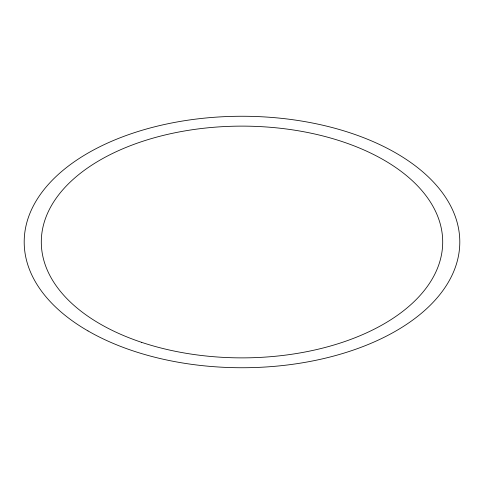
<?xml version="1.0" encoding="UTF-8"?>
<svg xmlns="http://www.w3.org/2000/svg" width="484" height="484" viewBox="0 0 484 484"><rect width="100%" height="100%" fill="white"/><g stroke="black" fill="none" stroke-linecap="round" stroke-linejoin="round"><path stroke-width="0.73" d="M87.991 330.917A217.8 125.743 0 0 0 452.377 274.543A217.8 125.743 0 0 0 185.632 120.54A217.8 125.743 0 0 0 87.991 330.917M141.649 342.351A200.703 115.876 0 0 0 442.703 242A200.703 115.876 0 0 0 141.649 141.649A200.703 115.876 0 0 0 141.649 342.351"/></g></svg>
